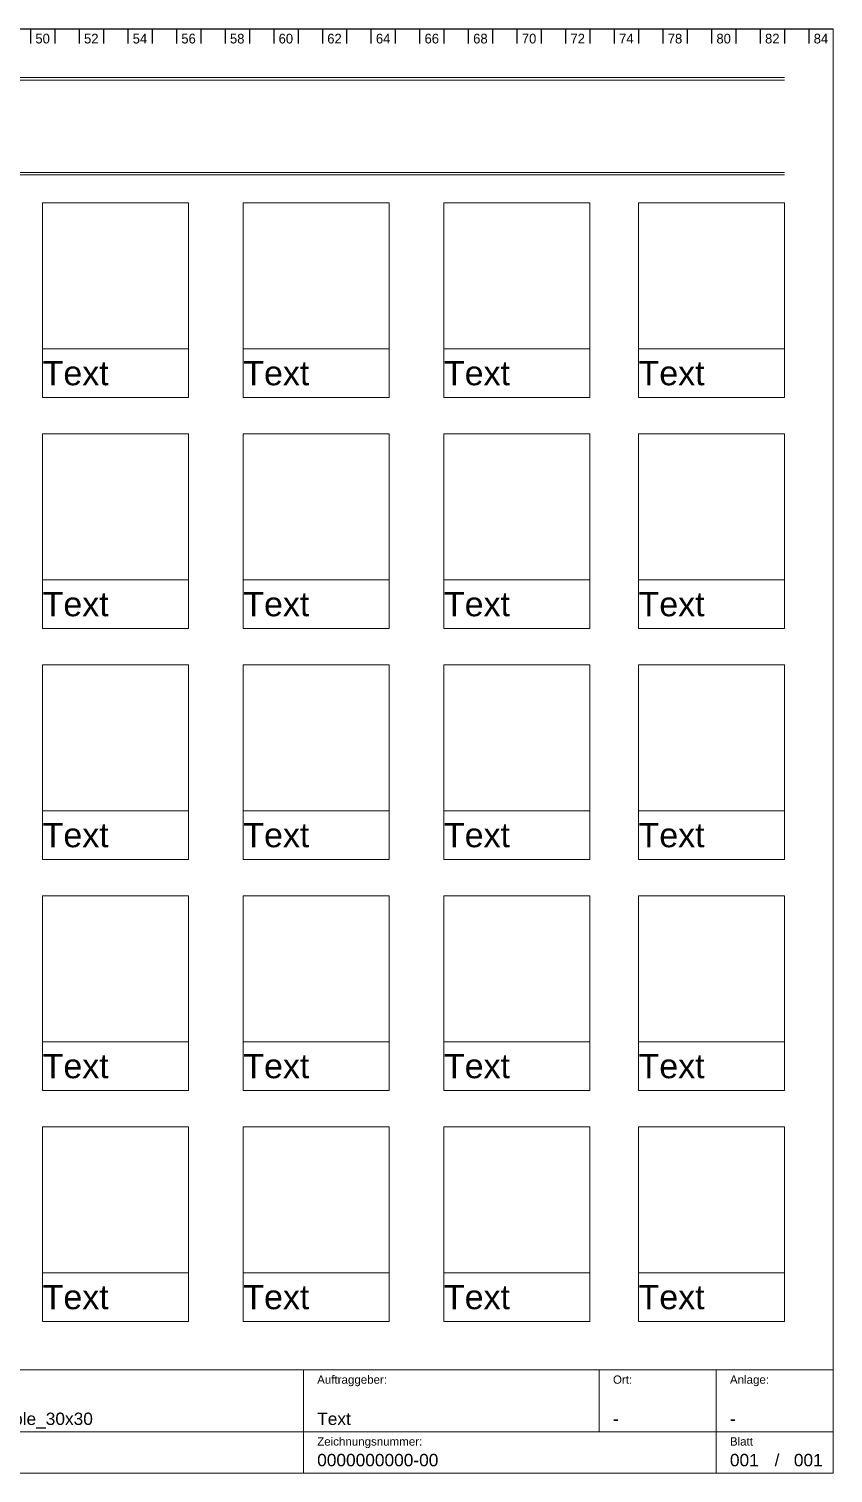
# Model space of a CAD drawing. Header units: millimetres. Extents: x 0 to 1740, y -634 to 297.
# Drawn here: x 1134.7 to 1300, y 0 to 297 of the extents above; entities that cross this region are included whole.
import ezdxf
from ezdxf.enums import TextEntityAlignment as Align

# ---------------------------------------------------------------- set-up
doc = ezdxf.new("R2010")
doc.units = ezdxf.units.MM
for name, color, linetype, lineweight, true_color in [('_Rahmen_Symbol_bl', 5, 'Continuous', 5, 0x0000ff), ('_Rahmen_Symbol_rt', 1, 'Continuous', 5, 0xff0000), ('_Rahmen_Symbol_Text', 3, 'Continuous', 5, 0x00ff00), ('_Zeichenfläche', 30, 'Continuous', 5, 0xff7f00), ('BLATTRAHMEN', 5, 'Continuous', 5, 0x0000ff), ('FORMAT', 2, 'Continuous', 5, 0xffff00), ('TEXT_VORGABE', 1, 'Continuous', 5, 0xff0000)]:
    doc.layers.add(name, color=color, linetype=linetype, lineweight=lineweight, true_color=true_color)
doc.layers.add('RASTER', color=5, linetype='Continuous', true_color=0x0000ff)
doc.layers.add('TEXT_AUSGEFUELLT', color=3, linetype='Continuous', true_color=0x00ff00)
doc.styles.add('textstyle105', font='')
doc.styles.add('textstyle1284', font='')
doc.styles.add('textstyle1285', font='')
doc.styles.add('textstyle1291', font='')
doc.styles.add('textstyle1292', font='')
doc.styles.add('textstyle1293', font='')
doc.styles.add('textstyle1299', font='')
doc.styles.add('textstyle1308', font='')
doc.styles.add('textstyle1309', font='')
doc.styles.add('textstyle1355', font='')
doc.styles.add('textstyle1356', font='')
doc.styles.add('textstyle1362', font='')
doc.styles.add('textstyle1368', font='')
doc.styles.add('textstyle1369', font='')
doc.styles.add('textstyle1370', font='')
doc.styles.add('textstyle1371', font='')
doc.styles.add('textstyle1372', font='')
doc.styles.add('textstyle1378', font='')
doc.styles.add('textstyle1379', font='')
doc.styles.add('textstyle1380', font='')
doc.styles.add('textstyle1386', font='')
doc.styles.add('textstyle141', font='')
doc.styles.add('textstyle153', font='')
doc.styles.add('textstyle161', font='')
doc.styles.add('textstyle173', font='')
doc.styles.add('textstyle178', font='')
doc.styles.add('textstyle190', font='')
doc.styles.add('textstyle197', font='')
doc.styles.add('textstyle209', font='')
doc.styles.add('textstyle227', font='')
doc.styles.add('textstyle238', font='')
doc.styles.add('textstyle244', font='')
doc.styles.add('textstyle256', font='')
doc.styles.add('textstyle260', font='')
doc.styles.add('textstyle271', font='')
doc.styles.add('textstyle277', font='')
doc.styles.add('textstyle298', font='')
doc.styles.add('textstyle397', font='')
doc.styles.add('textstyle402', font='')
doc.styles.add('textstyle424', font='')
doc.styles.add('textstyle435', font='')
doc.styles.add('textstyle519', font='')
doc.styles.add('textstyle653', font='')
doc.styles.add('textstyle658', font='')
doc.styles.add('textstyle669', font='')
doc.styles.add('textstyle696', font='')
doc.styles.add('textstyle702', font='')
doc.styles.add('textstyle707', font='')
doc.styles.add('textstyle729', font='')
doc.styles.get('textstyle105').set_extended_font_data('textstyle80')
doc.styles.get('textstyle1284').set_extended_font_data('Arial')
doc.styles.get('textstyle1285').set_extended_font_data('Arial')
doc.styles.get('textstyle1291').set_extended_font_data('Arial')
doc.styles.get('textstyle1292').set_extended_font_data('Arial')
doc.styles.get('textstyle1293').set_extended_font_data('Arial')
doc.styles.get('textstyle1299').set_extended_font_data('Arial')
doc.styles.get('textstyle1308').set_extended_font_data('Arial')
doc.styles.get('textstyle1309').set_extended_font_data('Arial')
doc.styles.get('textstyle1355').set_extended_font_data('Arial')
doc.styles.get('textstyle1356').set_extended_font_data('Arial')
doc.styles.get('textstyle1362').set_extended_font_data('Arial')
doc.styles.get('textstyle1368').set_extended_font_data('Arial')
doc.styles.get('textstyle1369').set_extended_font_data('Arial')
doc.styles.get('textstyle1370').set_extended_font_data('Arial')
doc.styles.get('textstyle1371').set_extended_font_data('Arial')
doc.styles.get('textstyle1372').set_extended_font_data('Arial')
doc.styles.get('textstyle1378').set_extended_font_data('Arial')
doc.styles.get('textstyle1379').set_extended_font_data('Arial')
doc.styles.get('textstyle1380').set_extended_font_data('Arial')
doc.styles.get('textstyle1386').set_extended_font_data('Arial')
doc.styles.get('textstyle141').set_extended_font_data('textstyle142')
doc.styles.get('textstyle153').set_extended_font_data('textstyle141')
doc.styles.get('textstyle161').set_extended_font_data('textstyle82')
doc.styles.get('textstyle173').set_extended_font_data('textstyle140')
doc.styles.get('textstyle178').set_extended_font_data('textstyle146')
doc.styles.get('textstyle190').set_extended_font_data('textstyle145')
doc.styles.get('textstyle197').set_extended_font_data('textstyle143')
doc.styles.get('textstyle209').set_extended_font_data('textstyle144')
doc.styles.get('textstyle227').set_extended_font_data('textstyle150')
doc.styles.get('textstyle238').set_extended_font_data('textstyle149')
doc.styles.get('textstyle244').set_extended_font_data('textstyle147')
doc.styles.get('textstyle256').set_extended_font_data('textstyle148')
doc.styles.get('textstyle260').set_extended_font_data('textstyle152')
doc.styles.get('textstyle271').set_extended_font_data('textstyle154')
doc.styles.get('textstyle277').set_extended_font_data('textstyle153')
doc.styles.get('textstyle298').set_extended_font_data('textstyle151')
doc.styles.get('textstyle397').set_extended_font_data('Arial')
doc.styles.get('textstyle402').set_extended_font_data('Arial')
doc.styles.get('textstyle424').set_extended_font_data('Arial')
doc.styles.get('textstyle435').set_extended_font_data('Arial')
doc.styles.get('textstyle519').set_extended_font_data('Arial')
doc.styles.get('textstyle653').set_extended_font_data('Arial')
doc.styles.get('textstyle658').set_extended_font_data('Arial')
doc.styles.get('textstyle669').set_extended_font_data('Arial')
doc.styles.get('textstyle696').set_extended_font_data('Arial')
doc.styles.get('textstyle702').set_extended_font_data('Arial')
doc.styles.get('textstyle707').set_extended_font_data('Arial')
doc.styles.get('textstyle729').set_extended_font_data('Arial')

msp = doc.modelspace()

# ---------------------------------------------------------------- linework, layer by layer
at = {"layer": '_Rahmen_Symbol_bl'}
for p, q in [((1137.5, 231.21), (1137.5, 221.21)), ((1167.5, 231.21), (1167.5, 221.21)), ((1178.75, 231.21), (1178.75, 221.21)), ((1208.75, 231.21), (1208.75, 221.21)), ((1220, 231.21), (1220, 221.21)), ((1250, 231.21), (1250, 221.21)), ((1260, 231.21), (1260, 221.21)), ((1290, 231.21), (1290, 221.21)), ((1137.5, 221.21), (1167.5, 221.21)), ((1178.75, 221.21), (1208.75, 221.21)), ((1220, 221.21), (1250, 221.21)), ((1260, 221.21), (1290, 221.21)), ((1137.5, 183.71), (1137.5, 173.71)), ((1167.5, 183.71), (1167.5, 173.71)), ((1178.75, 183.71), (1178.75, 173.71)), ((1208.75, 183.71), (1208.75, 173.71)), ((1220, 183.71), (1220, 173.71)), ((1250, 183.71), (1250, 173.71)), ((1260, 183.71), (1260, 173.71)), ((1290, 183.71), (1290, 173.71)), ((1137.5, 173.71), (1167.5, 173.71)), ((1178.75, 173.71), (1208.75, 173.71)), ((1220, 173.71), (1250, 173.71)), ((1260, 173.71), (1290, 173.71)), ((1137.5, 136.21), (1137.5, 126.21)), ((1167.5, 136.21), (1167.5, 126.21)), ((1178.75, 136.21), (1178.75, 126.21)), ((1208.75, 136.21), (1208.75, 126.21)), ((1220, 136.21), (1220, 126.21)), ((1250, 136.21), (1250, 126.21)), ((1260, 136.21), (1260, 126.21)), ((1290, 136.21), (1290, 126.21)), ((1137.5, 126.21), (1167.5, 126.21)), ((1178.75, 126.21), (1208.75, 126.21)), ((1220, 126.21), (1250, 126.21)), ((1260, 126.21), (1290, 126.21)), ((1137.5, 88.71), (1137.5, 78.71)), ((1167.5, 88.71), (1167.5, 78.71)), ((1178.75, 88.71), (1178.75, 78.71)), ((1208.75, 88.71), (1208.75, 78.71)), ((1220, 88.71), (1220, 78.71)), ((1250, 88.71), (1250, 78.71)), ((1260, 88.71), (1260, 78.71)), ((1290, 88.71), (1290, 78.71)), ((1137.5, 78.71), (1167.5, 78.71)), ((1178.75, 78.71), (1208.75, 78.71)), ((1220, 78.71), (1250, 78.71)), ((1260, 78.71), (1290, 78.71)), ((1137.5, 41.21), (1137.5, 31.21)), ((1167.5, 41.21), (1167.5, 31.21)), ((1178.75, 41.21), (1178.75, 31.21)), ((1208.75, 41.21), (1208.75, 31.21)), ((1220, 41.21), (1220, 31.21)), ((1250, 41.21), (1250, 31.21)), ((1260, 41.21), (1260, 31.21)), ((1290, 41.21), (1290, 31.21)), ((1137.5, 31.21), (1167.5, 31.21)), ((1178.75, 31.21), (1208.75, 31.21)), ((1220, 31.21), (1250, 31.21)), ((1260, 31.21), (1290, 31.21))]:
    msp.add_line(p, q, dxfattribs=at)
at = {"layer": '_Rahmen_Symbol_rt'}
for p, q in [((1137.5, 261.21), (1137.5, 231.21)), ((1137.5, 261.21), (1167.5, 261.21)), ((1167.5, 231.21), (1167.5, 261.21)), ((1178.75, 261.21), (1178.75, 231.21)), ((1178.75, 261.21), (1208.75, 261.21)), ((1208.75, 231.21), (1208.75, 261.21)), ((1220, 261.21), (1220, 231.21)), ((1220, 261.21), (1250, 261.21)), ((1250, 231.21), (1250, 261.21)), ((1260, 261.21), (1260, 231.21)), ((1260, 261.21), (1290, 261.21)), ((1290, 231.21), (1290, 261.21)), ((1137.5, 231.21), (1167.5, 231.21)), ((1178.75, 231.21), (1208.75, 231.21)), ((1220, 231.21), (1250, 231.21)), ((1260, 231.21), (1290, 231.21)), ((1137.5, 213.71), (1137.5, 183.71)), ((1137.5, 213.71), (1167.5, 213.71)), ((1167.5, 183.71), (1167.5, 213.71)), ((1178.75, 213.71), (1178.75, 183.71)), ((1178.75, 213.71), (1208.75, 213.71)), ((1208.75, 183.71), (1208.75, 213.71)), ((1220, 213.71), (1220, 183.71)), ((1220, 213.71), (1250, 213.71)), ((1250, 183.71), (1250, 213.71)), ((1260, 213.71), (1260, 183.71)), ((1260, 213.71), (1290, 213.71)), ((1290, 183.71), (1290, 213.71)), ((1137.5, 183.71), (1167.5, 183.71)), ((1178.75, 183.71), (1208.75, 183.71)), ((1220, 183.71), (1250, 183.71)), ((1260, 183.71), (1290, 183.71)), ((1137.5, 166.21), (1137.5, 136.21)), ((1137.5, 166.21), (1167.5, 166.21)), ((1167.5, 136.21), (1167.5, 166.21)), ((1178.75, 166.21), (1178.75, 136.21)), ((1178.75, 166.21), (1208.75, 166.21)), ((1208.75, 136.21), (1208.75, 166.21)), ((1220, 166.21), (1220, 136.21)), ((1220, 166.21), (1250, 166.21)), ((1250, 136.21), (1250, 166.21)), ((1260, 166.21), (1260, 136.21)), ((1260, 166.21), (1290, 166.21)), ((1290, 136.21), (1290, 166.21)), ((1137.5, 136.21), (1167.5, 136.21)), ((1178.75, 136.21), (1208.75, 136.21)), ((1220, 136.21), (1250, 136.21)), ((1260, 136.21), (1290, 136.21)), ((1137.5, 118.71), (1137.5, 88.71)), ((1137.5, 118.71), (1167.5, 118.71)), ((1167.5, 88.71), (1167.5, 118.71)), ((1178.75, 118.71), (1178.75, 88.71)), ((1178.75, 118.71), (1208.75, 118.71)), ((1208.75, 88.71), (1208.75, 118.71)), ((1220, 118.71), (1220, 88.71)), ((1220, 118.71), (1250, 118.71)), ((1250, 88.71), (1250, 118.71)), ((1260, 118.71), (1260, 88.71)), ((1260, 118.71), (1290, 118.71)), ((1290, 88.71), (1290, 118.71)), ((1137.5, 88.71), (1167.5, 88.71)), ((1178.75, 88.71), (1208.75, 88.71)), ((1220, 88.71), (1250, 88.71)), ((1260, 88.71), (1290, 88.71)), ((1137.5, 71.21), (1137.5, 41.21)), ((1137.5, 71.21), (1167.5, 71.21)), ((1167.5, 41.21), (1167.5, 71.21)), ((1178.75, 71.21), (1178.75, 41.21)), ((1178.75, 71.21), (1208.75, 71.21)), ((1208.75, 41.21), (1208.75, 71.21)), ((1220, 71.21), (1220, 41.21)), ((1220, 71.21), (1250, 71.21)), ((1250, 41.21), (1250, 71.21)), ((1260, 71.21), (1260, 41.21)), ((1260, 71.21), (1290, 71.21)), ((1290, 41.21), (1290, 71.21)), ((1137.5, 41.21), (1167.5, 41.21)), ((1178.75, 41.21), (1208.75, 41.21)), ((1220, 41.21), (1250, 41.21)), ((1260, 41.21), (1290, 41.21))]:
    msp.add_line(p, q, dxfattribs=at)
at = {"layer": '_Zeichenfläche'}
for p, q in [((890, 286.97), (1290, 286.97)), ((890, 286.47), (1290, 286.47)), ((890, 267.47), (1290, 267.47)), ((890, 266.97), (1290, 266.97))]:
    msp.add_line(p, q, dxfattribs=at)
at = {"layer": 'BLATTRAHMEN'}
for p, q in [((1300, 0), (1300, 296.97)), ((964.85, 21.21), (1300, 21.21)), ((1191.11, 8.48), (1191.11, 21.21)), ((1251.92, 21.21), (1251.92, 8.48)), ((1275.96, 8.48), (1275.96, 21.21)), ((1106.26, 8.48), (1300, 8.48)), ((1191.11, 0), (1191.11, 8.48)), ((1275.96, 0), (1275.96, 8.48)), ((1106.26, 0), (1191.11, 0)), ((1191.11, 0), (1275.96, 0)), ((1275.96, 0), (1300, 0))]:
    msp.add_line(p, q, dxfattribs=at)
at = {"layer": 'FORMAT', "linetype": 'BYBLOCK'}
for p, q in [((1300, 297), (1300, 0)), ((1300, 0), (880, 0))]:
    msp.add_line(p, q, dxfattribs=at)
at = {"layer": 'RASTER'}
msp.add_line((880, 296.97), (1300, 297), dxfattribs=at)
at = {"layer": 'RASTER', "linetype": 'BYBLOCK'}
for p, q in [((1135, 297), (1135, 294)), ((1140, 297), (1140, 294)), ((1145, 297), (1145, 294)), ((1150, 297), (1150, 294)), ((1155, 297), (1155, 294)), ((1160, 297), (1160, 294)), ((1165, 297), (1165, 294)), ((1170, 297), (1170, 294)), ((1175, 297), (1175, 294)), ((1180, 297), (1180, 294)), ((1185, 297), (1185, 294)), ((1190, 297), (1190, 294)), ((1195, 297), (1195, 294)), ((1200, 297), (1200, 294)), ((1205, 297), (1205, 294)), ((1210, 297), (1210, 294)), ((1215, 297), (1215, 294)), ((1220, 297), (1220, 294)), ((1225, 297), (1225, 294)), ((1230, 297), (1230, 294)), ((1235, 297), (1235, 294)), ((1240, 297), (1240, 294)), ((1245, 297), (1245, 294)), ((1250, 297), (1250, 294)), ((1255, 297), (1255, 294)), ((1260, 297), (1260, 294)), ((1265, 297), (1265, 294)), ((1270, 297), (1270, 294)), ((1275, 297), (1275, 294)), ((1280, 297), (1280, 294)), ((1285, 297), (1285, 294)), ((1290, 297), (1290, 294)), ((1295, 297), (1295, 294))]:
    msp.add_line(p, q, dxfattribs=at)

# ---------------------------------------------------------------- texts
at = {"layer": '_Rahmen_Symbol_Text'}
for style, p in [('textstyle1362', (1137.5, 226.21)), ('textstyle1379', (1178.75, 226.21)), ('textstyle1380', (1220, 226.21)), ('textstyle1368', (1260, 226.21)), ('textstyle1386', (1137.5, 178.71)), ('textstyle1371', (1178.75, 178.71)), ('textstyle1372', (1220, 178.71)), ('textstyle1369', (1260, 178.71)), ('textstyle1378', (1137.5, 131.21)), ('textstyle1292', (1178.75, 131.21)), ('textstyle1293', (1220, 131.21)), ('textstyle1370', (1260, 131.21)), ('textstyle1299', (1137.5, 83.71)), ('textstyle1284', (1178.75, 83.71)), ('textstyle1285', (1220, 83.71)), ('textstyle1355', (1260, 83.71)), ('textstyle1291', (1137.5, 36.21)), ('textstyle1308', (1178.75, 36.21)), ('textstyle1309', (1220, 36.21)), ('textstyle1356', (1260, 36.21))]:
    msp.add_text('Text', height=5, dxfattribs=dict(at, style=style)).set_placement(p, align=Align.MIDDLE_LEFT)
at = {"layer": 'RASTER', "linetype": 'BYBLOCK'}
for s, style, p in [('50', 'textstyle105', (1137.5, 294)), ('52', 'textstyle161', (1147.5, 294)), ('54', 'textstyle173', (1157.5, 294)), ('56', 'textstyle141', (1167.5, 294)), ('58', 'textstyle153', (1177.5, 294)), ('60', 'textstyle197', (1187.5, 294)), ('62', 'textstyle209', (1197.5, 294)), ('64', 'textstyle178', (1207.5, 294)), ('66', 'textstyle190', (1217.5, 294)), ('68', 'textstyle244', (1227.5, 294)), ('70', 'textstyle256', (1237.5, 294)), ('72', 'textstyle227', (1247.5, 294)), ('74', 'textstyle238', (1257.5, 294)), ('78', 'textstyle298', (1267.5, 294)), ('80', 'textstyle260', (1277.5, 294)), ('82', 'textstyle271', (1287.5, 294)), ('84', 'textstyle277', (1297.5, 294))]:
    msp.add_text(s, height=2, dxfattribs=dict(at, style=style)).set_placement(p, align=Align.CENTER)
at = {"layer": 'TEXT_AUSGEFUELLT'}
for s, height, style, p in [('Vorlage Symbole_30x30', 2.5455, 'textstyle669', (1109.09, 9.9)), ('Text', 2.545, 'textstyle696', (1193.94, 9.9)), ('-', 2.55, 'textstyle702', (1254.75, 9.9)), ('-', 2.55, 'textstyle729', (1278.79, 9.9)), ('0000000000-00', 2.5455, 'textstyle707', (1193.94, 1.41)), ('001', 2.545, 'textstyle658', (1278.79, 1.41)), ('/   001', 2.545, 'textstyle653', (1287.98, 1.41))]:
    msp.add_text(s, height=height, dxfattribs=dict(at, style=style)).set_placement(p)
at = {"layer": 'TEXT_VORGABE'}
for s, style, p in [('Auftraggeber:', 'textstyle402', (1193.94, 18.38)), ('Ort:', 'textstyle397', (1254.75, 18.38)), ('Anlage:', 'textstyle424', (1278.79, 18.38)), ('Zeichnungsnummer:', 'textstyle519', (1193.94, 5.66)), ('Blatt', 'textstyle435', (1278.79, 5.66))]:
    msp.add_text(s, height=1.697, dxfattribs=dict(at, style=style)).set_placement(p)

doc.saveas('drawing.dxf')
